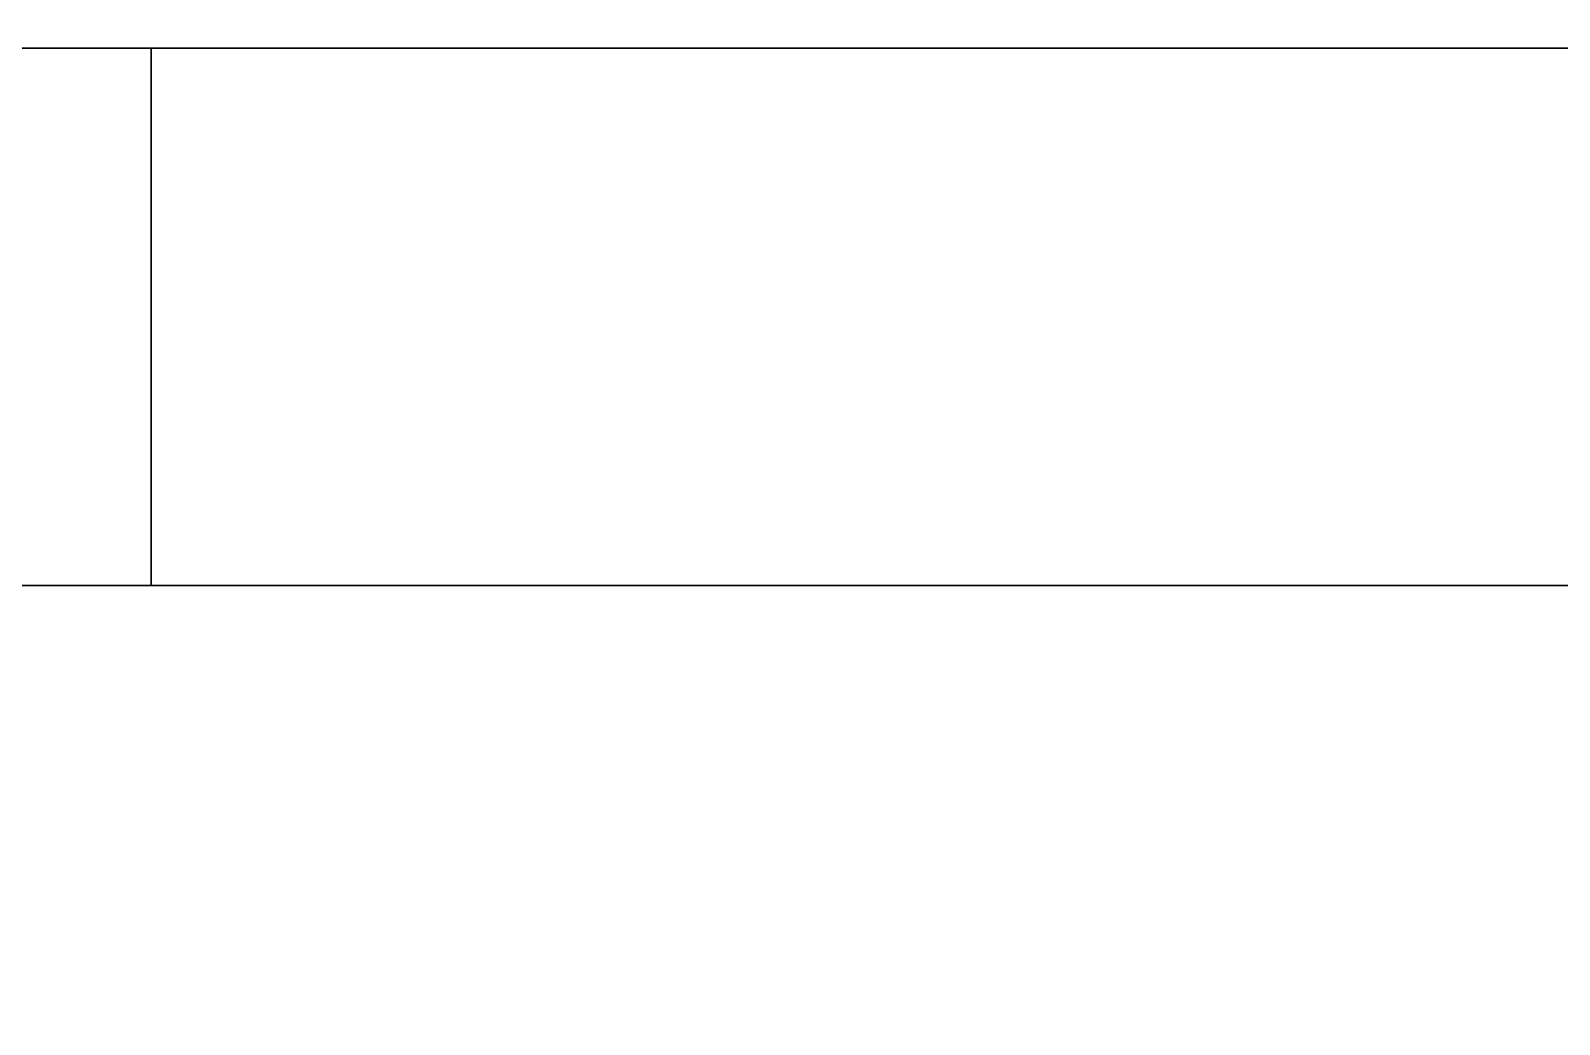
# Model space of a CAD drawing. Extents: x 0 to 4956, y -4930 to 0.
# Drawn here: x 508 to 559.2, y -3386.7 to -3353.4 of the extents above; entities that cross this region are included whole.
import ezdxf

# ---------------------------------------------------------------- set-up
doc = ezdxf.new("R2010")
doc.units = 0
for name, color, linetype in [('LAYER0', 7, 'CONTINUOUS'), ('LAYER143', 7, 'CONTINUOUS'), ('LAYER148', 7, 'CONTINUOUS'), ('LAYER163', 7, 'CONTINUOUS'), ('LAYER216', 7, 'CONTINUOUS'), ('LAYER244', 7, 'CONTINUOUS'), ('LAYER427', 7, 'CONTINUOUS'), ('LAYER428', 7, 'CONTINUOUS')]:
    doc.layers.add(name, color=color, linetype=linetype)

msp = doc.modelspace()

# ---------------------------------------------------------------- linework, layer by layer
at = {"layer": 'LAYER0', "invisible_edges": 1}
for points in [[(4956, 0), (0, -4930), (0, 0), (4956, 0)], [(4956, -4930, 5), (0, 0, 5), (0, -4930, 5), (4956, -4930, 5)], [(0, 0, 5), (4956, -4930, 5), (4956, 0, 5), (0, 0, 5)], [(0, -4930), (4956, 0), (4956, -4930), (0, -4930)]]:
    msp.add_3dface(points, dxfattribs=at)
at = {"layer": 'LAYER143', "invisible_edges": 1}
for points in [[(120, -3372, 2545), (670, -3372, 5), (120, -3372, 5), (120, -3372, 2545)], [(670, -3372, 5), (120, -3372, 2545), (670, -3372, 2545), (670, -3372, 5)], [(120, -3390, 5), (670, -3372, 5), (670, -3390, 5), (120, -3390, 5)], [(670, -3372, 5), (120, -3390, 5), (120, -3372, 5), (670, -3372, 5)], [(120, -3372, 2545), (670, -3390, 2545), (670, -3372, 2545), (120, -3372, 2545)], [(670, -3390, 2545), (120, -3372, 2545), (120, -3390, 2545), (670, -3390, 2545)]]:
    msp.add_3dface(points, dxfattribs=at)
at = {"layer": 'LAYER148', "invisible_edges": 1}
for points in [[(120, -2592, 85), (670, -3372, 85), (120, -3372, 85), (120, -2592, 85)], [(670, -3372, 85), (120, -2592, 85), (670, -2592, 85), (670, -3372, 85)], [(670, -2592, 103), (120, -3372, 103), (670, -3372, 103), (670, -2592, 103)], [(120, -3372, 103), (670, -2592, 103), (120, -2592, 103), (120, -3372, 103)], [(120, -3372, 103), (670, -3372, 85), (670, -3372, 103), (120, -3372, 103)], [(670, -3372, 85), (120, -3372, 103), (120, -3372, 85), (670, -3372, 85)]]:
    msp.add_3dface(points, dxfattribs=at)
at = {"layer": 'LAYER163', "invisible_edges": 1}
for points in [[(120, -3372, 2544), (670, -2592, 2544), (120, -2592, 2544), (120, -3372, 2544)], [(670, -2592, 2544), (120, -3372, 2544), (670, -3372, 2544), (670, -2592, 2544)], [(670, -3372, 2526), (120, -2592, 2526), (670, -2592, 2526), (670, -3372, 2526)], [(120, -2592, 2526), (670, -3372, 2526), (120, -3372, 2526), (120, -2592, 2526)], [(120, -3372, 2544), (670, -3372, 2526), (670, -3372, 2544), (120, -3372, 2544)], [(670, -3372, 2526), (120, -3372, 2544), (120, -3372, 2526), (670, -3372, 2526)]]:
    msp.add_3dface(points, dxfattribs=at)
at = {"layer": 'LAYER216', "invisible_edges": 1}
for points in [[(144.6, -3372, 1989), (610, -2592, 1989), (144.6, -2592, 1989), (144.6, -3372, 1989)], [(610, -2592, 1989), (144.6, -3372, 1989), (610, -3372, 1989), (610, -2592, 1989)], [(610, -3372, 1971), (144.6, -2592, 1971), (610, -2592, 1971), (610, -3372, 1971)], [(144.6, -2592, 1971), (610, -3372, 1971), (144.6, -3372, 1971), (144.6, -2592, 1971)], [(144.6, -3372, 1989), (610, -3372, 1971), (610, -3372, 1989), (144.6, -3372, 1989)], [(610, -3372, 1971), (144.6, -3372, 1989), (144.6, -3372, 1971), (610, -3372, 1971)]]:
    msp.add_3dface(points, dxfattribs=at)
at = {"layer": 'LAYER244', "invisible_edges": 1}
for points in [[(144.6, -3372, 871), (610, -2592, 871), (144.6, -2592, 871), (144.6, -3372, 871)], [(610, -2592, 871), (144.6, -3372, 871), (610, -3372, 871), (610, -2592, 871)], [(610, -3372, 853), (144.6, -2592, 853), (610, -2592, 853), (610, -3372, 853)], [(144.6, -2592, 853), (610, -3372, 853), (144.6, -3372, 853), (144.6, -2592, 853)], [(144.6, -3372, 871), (610, -3372, 853), (610, -3372, 871), (144.6, -3372, 871)], [(610, -3372, 853), (144.6, -3372, 871), (144.6, -3372, 853), (610, -3372, 853)]]:
    msp.add_3dface(points, dxfattribs=at)
at = {"layer": 'LAYER427', "invisible_edges": 1}
for points in [[(192, -3336, 853), (592, -3354, 853), (592, -3336, 853), (192, -3336, 853)], [(592, -3354, 853), (192, -3336, 853), (192, -3354, 853), (592, -3354, 853)], [(192, -3354, 103), (592, -3336, 103), (592, -3354, 103), (192, -3354, 103)], [(592, -3336, 103), (192, -3354, 103), (192, -3336, 103), (592, -3336, 103)], [(192, -3354, 103), (592, -3354, 853), (192, -3354, 853), (192, -3354, 103)], [(592, -3354, 853), (192, -3354, 103), (592, -3354, 103), (592, -3354, 853)]]:
    msp.add_3dface(points, dxfattribs=at)
at = {"layer": 'LAYER428', "invisible_edges": 1}
for points in [[(512, -3354, 853), (592, -3372, 853), (592, -3354, 853), (512, -3354, 853)], [(592, -3372, 853), (512, -3354, 853), (512, -3372, 853), (592, -3372, 853)], [(512, -3372, 103), (592, -3354, 103), (592, -3372, 103), (512, -3372, 103)], [(592, -3354, 103), (512, -3372, 103), (512, -3354, 103), (592, -3354, 103)], [(512, -3354, 853), (512, -3372, 103), (512, -3372, 853), (512, -3354, 853)], [(512, -3372, 103), (512, -3354, 853), (512, -3354, 103), (512, -3372, 103)], [(592, -3354, 103), (512, -3354, 853), (592, -3354, 853), (592, -3354, 103)], [(512, -3354, 853), (592, -3354, 103), (512, -3354, 103), (512, -3354, 853)], [(512, -3372, 103), (592, -3372, 853), (512, -3372, 853), (512, -3372, 103)], [(592, -3372, 853), (512, -3372, 103), (592, -3372, 103), (592, -3372, 853)]]:
    msp.add_3dface(points, dxfattribs=at)

doc.saveas('drawing.dxf')
